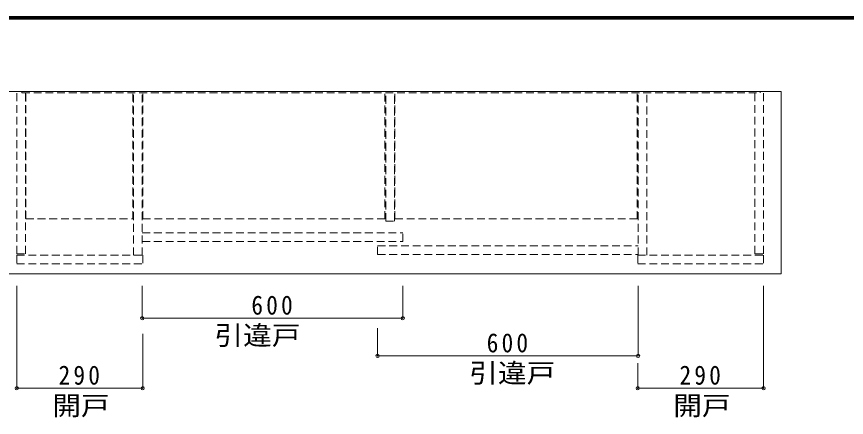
# Model space of a CAD drawing. Units: millimetres at full size, sheet at 1:15; details may follow other scales. Extents: x -2920 to 2930, y -2153 to 2088.
# Drawn here: x -1964 to -53, y 1165 to 2088 of the extents above; entities that cross this region are included whole.
import ezdxf
from ezdxf.enums import TextEntityAlignment as Align

# ---------------------------------------------------------------- set-up
doc = ezdxf.new("R2010")
doc.units = ezdxf.units.MM
doc.header["$LTSCALE"] = 15
doc.header["$PDMODE"] = 32
doc.header["$PDSIZE"] = 7.5
doc.linetypes.add('DASHED1', pattern=[1.8, 1.2, -0.6])
doc.layers.add('2-2', color=7, linetype='Continuous', lineweight=18)
doc.layers.add('F-1', color=6, linetype='Continuous')
doc.styles.add('ＭＳ ゴシック', font='')
doc.styles.get('ＭＳ ゴシック').set_extended_font_data('MS Gothic')

msp = doc.modelspace()

# ---------------------------------------------------------------- linework, layer by layer
at = {"layer": '2-2', "linetype": 'DASHED1'}
for p, q in [((-1963.61, 1542.05), (-1963.61, 1915.55)), ((-1951.61, 1912.05), (-1951.61, 1915.55)), ((-1951.61, 1912.05), (-251.61, 1912.05)), ((-1943.61, 1542.05), (-1943.61, 1912.05)), ((-1942.61, 1622.05), (-1942.61, 1912.05)), ((-1696.61, 1622.05), (-1696.61, 1912.05)), ((-1694.61, 1538.55), (-1694.61, 1912.05)), ((-1674.61, 1538.55), (-1674.61, 1912.05)), ((-1673.61, 1622.05), (-1673.61, 1912.05)), ((-1113.61, 1617.05), (-1113.61, 1912.05)), ((-1092.61, 1622.05), (-1092.61, 1912.05)), ((-532.61, 1538.55), (-532.61, 1912.05)), ((-512.61, 1538.55), (-512.61, 1912.05)), ((-263.61, 1542.05), (-263.61, 1912.05)), ((-251.61, 1912.05), (-251.61, 1915.55)), ((-243.61, 1542.05), (-243.61, 1915.55)), ((-1942.61, 1622.05), (-1696.61, 1622.05)), ((-1674.61, 1590.05), (-1074.61, 1590.05)), ((-1132.61, 1560.05), (-532.61, 1560.05)), ((-1132.61, 1540.05), (-1132.61, 1560.05)), ((-1963.61, 1542.05), (-1943.61, 1542.05)), ((-1963.61, 1538.55), (-1673.61, 1538.55)), ((-1673.61, 1538.55), (-1673.61, 1518.55)), ((-1132.61, 1540.05), (-532.61, 1540.05)), ((-263.61, 1542.05), (-243.61, 1542.05))]:
    msp.add_line(p, q, dxfattribs=at)
at = {"layer": '2-2'}
for p, q in [((-1963.61, 1232.58), (-1963.61, 1468.12)), ((-1674.61, 1393.66), (-1674.61, 1468.12)), ((-1074.61, 1393.66), (-1074.61, 1468.12)), ((-532.61, 1306.85), (-532.61, 1468.12)), ((-243.61, 1232.58), (-243.61, 1468.12)), ((-1673.61, 1232.58), (-1673.61, 1357.42)), ((-1132.61, 1306.85), (-1132.61, 1370.51)), ((-533.61, 1232.58), (-533.61, 1289.87))]:
    msp.add_line(p, q, dxfattribs=at)
at = {"layer": '2-2', "color": 4}
for p, q in [((-1674.61, 1393.66), (-1074.61, 1393.66)), ((-1132.61, 1306.85), (-532.61, 1306.85)), ((-1963.61, 1232.58), (-1673.61, 1232.58)), ((-533.61, 1232.58), (-243.61, 1232.58))]:
    msp.add_line(p, q, dxfattribs=at)
at = {"layer": '2-2'}
for points in [[(-2003.61, 1495.55), (-2003.61, 1915.55), (-203.11, 1915.55)], [(-2003.61, 1495.55), (-203.11, 1495.55), (-203.11, 1915.55)]]:
    msp.add_lwpolyline(points, dxfattribs=at)
at = {"layer": '2-2', "linetype": 'DASHED1'}
for points in [[(-1673.61, 1622.05), (-1115.61, 1622.05), (-1115.61, 1912.05)], [(-1113.61, 1617.05), (-1093.61, 1617.05), (-1093.61, 1912.05)], [(-1092.61, 1622.05), (-534.61, 1622.05), (-534.61, 1912.05)], [(-1674.61, 1570.05), (-1074.61, 1570.05), (-1074.61, 1590.05)], [(-1963.61, 1538.55), (-1963.61, 1518.55), (-1673.61, 1518.55)], [(-533.61, 1538.55), (-533.61, 1518.55), (-243.61, 1518.55)], [(-533.61, 1538.55), (-243.61, 1538.55), (-243.61, 1518.55)]]:
    msp.add_lwpolyline(points, dxfattribs=at)
at = {"layer": '2-2', "color": 4}
for p in [(-1674.61, 1393.66), (-1074.61, 1393.66), (-1132.61, 1306.85), (-532.61, 1306.85), (-1963.61, 1232.58), (-1673.61, 1232.58), (-533.61, 1232.58), (-243.61, 1232.58)]:
    msp.add_point(p, dxfattribs=at)
at = {"layer": 'F-1'}
for p, q in [((-2920.04, 2087.5), (2929.96, 2087.5)), ((-2920.04, 2085), (2929.96, 2085)), ((-2920.04, 2082.5), (2929.96, 2082.5))]:
    msp.add_line(p, q, dxfattribs=at)

# ---------------------------------------------------------------- texts
at = {"layer": '2-2', "style": 'ＭＳ ゴシック', "width": 1.1}
for s, p in [('引違戸', (-1508.2, 1319.06)), ('引違戸', (-921.39, 1232.24)), ('開戸', (-1881.69, 1157.3)), ('開戸', (-451.69, 1157.3))]:
    msp.add_text(s, height=43.99, dxfattribs=at).set_placement(p, align=Align.BOTTOM_LEFT)
at = {"layer": '2-2', "char_height": 43.99, "attachment_point": 7, "style": 'ＭＳ ゴシック'}
for s, insert in [('\\T1.27;\\W0.9;600', (-1423.36, 1401.16)), ('\\T1.27;\\W0.9;600', (-881.36, 1314.35)), ('\\T1.27;\\W0.9;290', (-1867.36, 1240.08)), ('\\T1.27;\\W0.9;290', (-437.36, 1240.08))]:
    msp.add_mtext(s, dxfattribs=dict(at, insert=insert))

doc.saveas('drawing.dxf')
